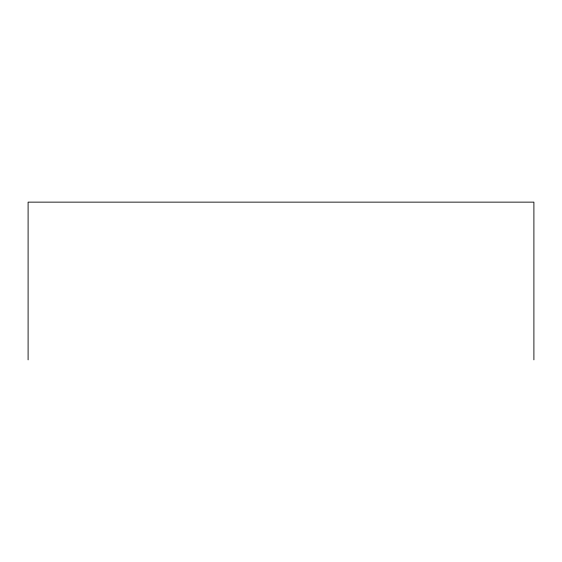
<?xml version="1.0" encoding="UTF-8"?>
<svg xmlns="http://www.w3.org/2000/svg" width="562" height="562" viewBox="0 0 562 562"><rect width="100%" height="100%" fill="white"/><g stroke="black" fill="none" stroke-linecap="round" stroke-linejoin="round"><path stroke-width="0.84" d="M533.9 359.863L533.9 202.137L28.1 202.137L28.1 359.863"/></g></svg>
